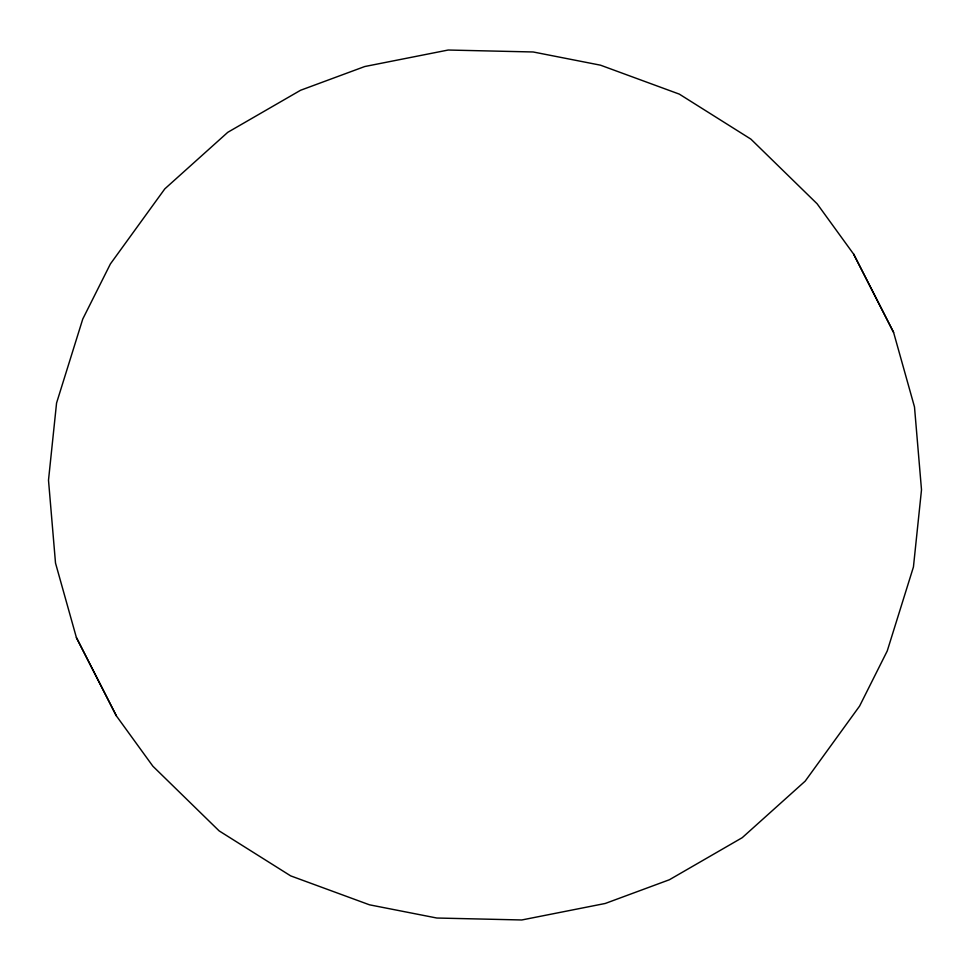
<?xml version="1.0" encoding="UTF-8"?>
<svg xmlns="http://www.w3.org/2000/svg" width="970" height="970" viewBox="0 0 970 970"><rect width="100%" height="100%" fill="white"/><g stroke="black" fill="none" stroke-linecap="round" stroke-linejoin="round"><path stroke-width="1.45" d="M853.661 254.176L817.128 203.797L750.865 139.11L679.327 94.126L600.503 65.184L533.197 51.98L448.201 50.028L364.756 66.53L300.591 90.258L227.768 132.32L164.815 188.859L110.386 263.949L82.765 319.021L56.563 403.023L48.5 480.211L55.508 563.061L76.412 637.617L116.339 715.824L152.872 766.203L219.135 830.89L290.673 875.874L369.497 904.816L436.803 918.02L521.799 919.972L605.244 903.47L669.409 879.741L742.232 837.68L805.185 781.141L859.614 706.051L887.235 650.979L913.437 566.977L921.5 489.789L914.492 406.939L893.588 332.383L853.661 254.176L893.588 332.383M76.412 637.617L116.339 715.824"/></g></svg>
